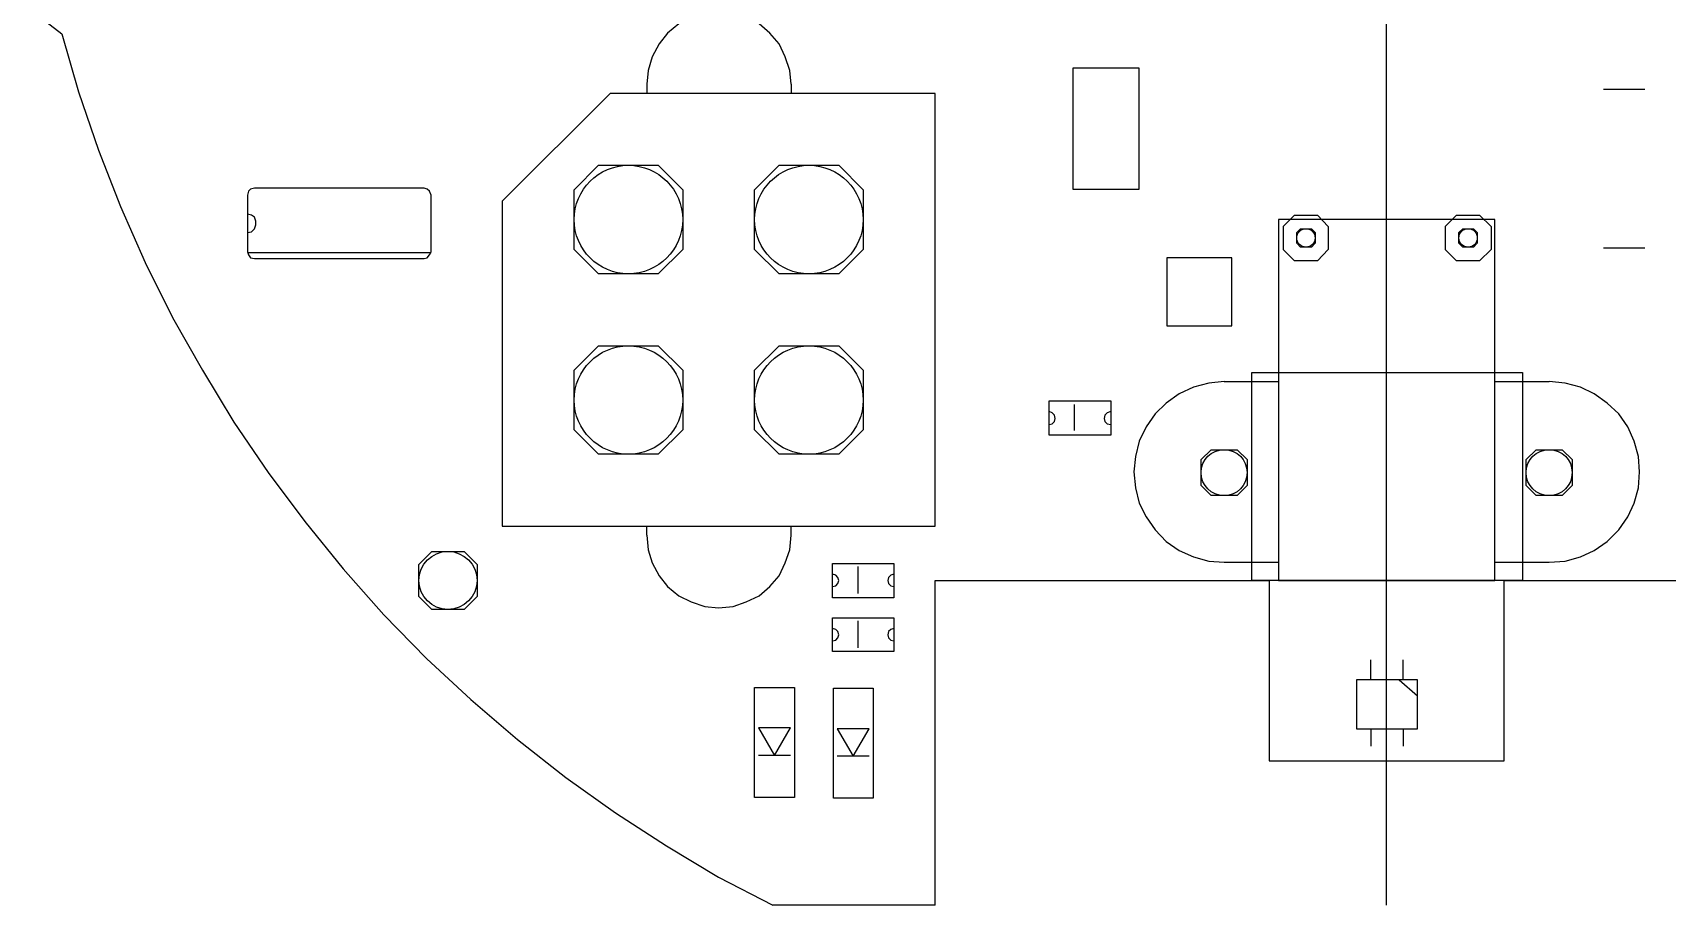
# Model space of a CAD drawing. Header units: millimetres. Extents: x -84 to 76, y -68 to 68.
# Drawn here: x -75 to 15.5, y -68 to -19.6 of the extents above; entities that cross this region are included whole.
import ezdxf

# ---------------------------------------------------------------- set-up
doc = ezdxf.new("R2010")
doc.units = ezdxf.units.MM

msp = doc.modelspace()

# ---------------------------------------------------------------- linework, layer by layer
for p, q in [((0, -67.98), (0, 68.022)), ((-74.989, -18.467), (-73.38, -19.695)), ((-73.38, -19.695), (-72.448, -22.915)), ((-39.835, -19.653), (-40.3, -20.245)), ((-39.2, -19.145), (-39.835, -19.653)), ((-34.159, -19.653), (-34.752, -19.145)), ((-33.65, -20.245), (-34.159, -19.653)), ((-40.3, -20.245), (-40.682, -20.967)), ((-33.313, -20.967), (-33.65, -20.245)), ((-40.682, -20.967), (-40.894, -21.729)), ((-33.057, -21.729), (-33.313, -20.967)), ((-17.387, -21.601), (-17.387, -28.293)), ((-13.701, -21.601), (-17.387, -21.601)), ((-13.701, -28.293), (-13.701, -21.601)), ((-40.894, -21.729), (-40.978, -22.491)), ((-40.978, -22.491), (-40.978, -22.999)), ((-32.973, -22.491), (-33.057, -21.729)), ((-32.973, -22.491), (-32.973, -22.999)), ((-72.448, -22.915), (-71.347, -26.134)), ((-43.012, -22.999), (-48.983, -28.972)), ((-40.978, -22.999), (-43.012, -22.999)), ((-32.973, -22.999), (-40.978, -22.999)), ((-25.011, -22.999), (-32.973, -22.999)), ((-25.011, -46.972), (-25.011, -22.999)), ((14.296, -22.788), (12.008, -22.788)), ((-71.347, -26.134), (-70.118, -29.268)), ((-45.002, -28.336), (-43.646, -26.981)), ((-43.646, -26.981), (-41.994, -26.981)), ((-41.994, -26.981), (-40.343, -26.981)), ((-40.343, -26.981), (-38.987, -28.336)), ((-35.006, -28.336), (-33.65, -26.981)), ((-33.65, -26.981), (-31.999, -26.981)), ((-31.999, -26.981), (-30.347, -26.981)), ((-30.347, -26.981), (-28.992, -28.336)), ((-63.045, -28.42), (-63.088, -28.632)), ((-63.088, -28.632), (-63.088, -29.691)), ((-62.918, -28.293), (-63.045, -28.42)), ((-62.706, -28.252), (-62.918, -28.293)), ((-53.303, -28.252), (-62.706, -28.252)), ((-53.135, -28.293), (-53.303, -28.252)), ((-53.007, -28.42), (-53.135, -28.293)), ((-52.922, -28.632), (-53.007, -28.42)), ((-52.922, -31.766), (-52.922, -28.632)), ((-45.002, -29.988), (-45.002, -28.336)), ((-38.987, -28.336), (-38.987, -29.988)), ((-35.006, -29.988), (-35.006, -28.336)), ((-28.992, -28.336), (-28.992, -29.988)), ((-17.387, -28.293), (-13.701, -28.293)), ((-70.118, -29.268), (-68.763, -32.359)), ((-62.876, -29.734), (-63.088, -29.691)), ((-63.088, -29.691), (-63.088, -30.707)), ((-62.706, -29.861), (-62.876, -29.734)), ((-62.622, -30.072), (-62.706, -29.861)), ((-48.983, -28.972), (-48.983, -46.972)), ((-5.103, -29.734), (-5.739, -30.37)), ((-5.103, -29.734), (-3.834, -29.734)), ((-3.834, -29.734), (-3.239, -30.37)), ((3.876, -29.734), (3.241, -30.37)), ((3.876, -29.734), (5.146, -29.734)), ((5.146, -29.734), (5.782, -30.37)), ((-63.088, -30.707), (-62.876, -30.666)), ((-63.088, -30.707), (-63.088, -31.766)), ((-62.876, -30.666), (-62.706, -30.496)), ((-62.706, -30.496), (-62.622, -30.284)), ((-62.622, -30.284), (-62.622, -30.072)), ((-45.002, -31.639), (-45.002, -29.988)), ((-38.987, -29.988), (-38.987, -31.639)), ((-35.006, -31.639), (-35.006, -29.988)), ((-28.992, -29.988), (-28.992, -31.639)), ((-5.993, -29.988), (-5.993, -38.967)), ((5.994, -29.988), (-5.993, -29.988)), ((-5.739, -30.37), (-5.739, -31.639)), ((-4.977, -30.707), (-4.764, -30.496)), ((-4.977, -31.004), (-4.977, -30.707)), ((-4.764, -30.496), (-4.468, -30.496)), ((-4.468, -30.496), (-4.171, -30.496)), ((-4.171, -30.496), (-3.96, -30.707)), ((-3.96, -30.707), (-3.96, -31.004)), ((-3.239, -30.37), (-3.239, -31.639)), ((3.241, -30.37), (3.241, -31.639)), ((4.003, -30.707), (4.214, -30.496)), ((4.003, -31.004), (4.003, -30.707)), ((4.214, -30.496), (4.511, -30.496)), ((4.511, -30.496), (4.807, -30.496)), ((4.807, -30.496), (5.019, -30.707)), ((5.019, -30.707), (5.019, -31.004)), ((5.782, -30.37), (5.782, -31.639)), ((5.994, -38.967), (5.994, -29.988)), ((-43.646, -32.995), (-45.002, -31.639)), ((-38.987, -31.639), (-40.343, -32.995)), ((-33.65, -32.995), (-35.006, -31.639)), ((-28.992, -31.639), (-30.347, -32.995)), ((-5.739, -31.639), (-5.103, -32.275)), ((-4.977, -31.3), (-4.977, -31.004)), ((-4.764, -31.513), (-4.977, -31.3)), ((-4.468, -31.513), (-4.764, -31.513)), ((-4.171, -31.513), (-4.468, -31.513)), ((-3.96, -31.3), (-4.171, -31.513)), ((-3.96, -31.004), (-3.96, -31.3)), ((-3.239, -31.639), (-3.834, -32.275)), ((3.241, -31.639), (3.876, -32.275)), ((4.003, -31.3), (4.003, -31.004)), ((4.214, -31.513), (4.003, -31.3)), ((4.511, -31.513), (4.214, -31.513)), ((4.807, -31.513), (4.511, -31.513)), ((5.019, -31.3), (4.807, -31.513)), ((5.019, -31.004), (5.019, -31.3)), ((5.782, -31.639), (5.146, -32.275)), ((12.008, -31.555), (12.855, -31.555)), ((12.855, -31.555), (13.448, -31.555)), ((13.448, -31.555), (14.296, -31.555)), ((-68.763, -32.359), (-67.238, -35.409)), ((-63.088, -31.766), (-63.045, -31.936)), ((-63.088, -31.809), (-52.922, -31.809)), ((-63.045, -31.936), (-62.918, -32.105)), ((-62.918, -32.105), (-62.706, -32.148)), ((-62.706, -32.148), (-53.303, -32.148)), ((-53.303, -32.148), (-53.135, -32.105)), ((-53.135, -32.105), (-53.007, -31.936)), ((-53.007, -31.936), (-52.922, -31.766)), ((-12.176, -32.105), (-12.176, -35.875)), ((-8.576, -32.105), (-12.176, -32.105)), ((-8.576, -35.875), (-8.576, -32.105)), ((-3.834, -32.275), (-5.103, -32.275)), ((5.146, -32.275), (3.876, -32.275)), ((-41.994, -32.995), (-43.646, -32.995)), ((-40.343, -32.995), (-41.994, -32.995)), ((-31.999, -32.995), (-33.65, -32.995)), ((-30.347, -32.995), (-31.999, -32.995)), ((-67.238, -35.409), (-65.586, -38.332)), ((-12.176, -35.875), (-8.576, -35.875)), ((-45.002, -38.332), (-43.646, -36.977)), ((-43.646, -36.977), (-41.994, -36.977)), ((-41.994, -36.977), (-40.343, -36.977)), ((-40.343, -36.977), (-38.987, -38.332)), ((-35.006, -38.332), (-33.65, -36.977)), ((-33.65, -36.977), (-31.999, -36.977)), ((-31.999, -36.977), (-30.347, -36.977)), ((-30.347, -36.977), (-28.992, -38.332)), ((-65.586, -38.332), (-63.85, -41.212)), ((-45.002, -39.984), (-45.002, -38.332)), ((-38.987, -38.332), (-38.987, -39.984)), ((-35.006, -39.984), (-35.006, -38.332)), ((-28.992, -38.332), (-28.992, -39.984)), ((-7.475, -38.459), (7.518, -38.459)), ((-7.475, -49.98), (-7.475, -38.459)), ((7.518, -38.459), (7.518, -49.98)), ((-11.499, -39.644), (-12.219, -40.153)), ((-10.694, -39.264), (-11.499, -39.644)), ((-9.848, -39.052), (-10.694, -39.264)), ((-9, -38.967), (-9.848, -39.052)), ((-9, -38.967), (-5.993, -38.967)), ((-5.993, -38.967), (-5.993, -48.963)), ((5.994, -38.967), (9.001, -38.967)), ((5.994, -48.963), (5.994, -38.967)), ((9.89, -39.052), (9.001, -38.967)), ((10.737, -39.264), (9.89, -39.052)), ((11.499, -39.644), (10.737, -39.264)), ((12.219, -40.153), (11.499, -39.644)), ((-45.002, -41.635), (-45.002, -39.984)), ((-38.987, -39.984), (-38.987, -41.635)), ((-35.006, -41.635), (-35.006, -39.984)), ((-28.992, -39.984), (-28.992, -41.635)), ((-18.699, -40.026), (-15.269, -40.026)), ((-18.699, -40.619), (-18.699, -40.026)), ((-18.53, -40.703), (-18.699, -40.619)), ((-18.699, -41.339), (-18.699, -40.619)), ((-18.403, -40.83), (-18.53, -40.703)), ((-17.301, -40.237), (-17.301, -41.678)), ((-15.481, -40.703), (-15.608, -40.83)), ((-15.269, -40.619), (-15.481, -40.703)), ((-15.269, -40.026), (-15.269, -40.619)), ((-15.269, -40.619), (-15.269, -41.339)), ((-12.219, -40.153), (-12.812, -40.746)), ((12.855, -40.746), (12.219, -40.153)), ((-63.85, -41.212), (-61.944, -44.007)), ((-43.646, -42.991), (-45.002, -41.635)), ((-38.987, -41.635), (-40.343, -42.991)), ((-33.65, -42.991), (-35.006, -41.635)), ((-28.992, -41.635), (-30.347, -42.991)), ((-18.699, -41.339), (-18.53, -41.296)), ((-18.699, -41.932), (-18.699, -41.339)), ((-18.53, -41.296), (-18.403, -41.169)), ((-18.36, -41), (-18.403, -40.83)), ((-18.403, -41.169), (-18.36, -41)), ((-15.608, -40.83), (-15.649, -41)), ((-15.649, -41), (-15.608, -41.169)), ((-15.608, -41.169), (-15.481, -41.296)), ((-15.481, -41.296), (-15.269, -41.339)), ((-15.269, -41.339), (-15.269, -41.932)), ((-13.321, -41.466), (-13.701, -42.271)), ((-12.812, -40.746), (-13.321, -41.466)), ((13.363, -41.466), (12.855, -40.746)), ((13.703, -42.271), (13.363, -41.466)), ((-15.269, -41.932), (-18.699, -41.932)), ((-13.701, -42.271), (-13.914, -43.117)), ((13.956, -43.117), (13.703, -42.271)), ((-41.994, -42.991), (-43.646, -42.991)), ((-40.343, -42.991), (-41.994, -42.991)), ((-31.999, -42.991), (-33.65, -42.991)), ((-30.347, -42.991), (-31.999, -42.991)), ((-13.914, -43.117), (-13.998, -43.965)), ((-10.271, -43.287), (-9.721, -42.737)), ((-10.271, -44.007), (-10.271, -43.287)), ((-9.721, -42.737), (-9, -42.737)), ((-9, -42.737), (-8.28, -42.737)), ((-8.28, -42.737), (-7.73, -43.287)), ((-7.73, -43.287), (-7.73, -44.007)), ((7.73, -43.287), (8.28, -42.737)), ((7.73, -44.007), (7.73, -43.287)), ((8.28, -42.737), (9.001, -42.737)), ((9.001, -42.737), (9.721, -42.737)), ((9.721, -42.737), (10.271, -43.287)), ((10.271, -43.287), (10.271, -44.007)), ((13.999, -43.965), (13.956, -43.117)), ((-61.944, -44.007), (-59.911, -46.717)), ((-13.998, -43.965), (-13.914, -44.855)), ((-10.271, -44.728), (-10.271, -44.007)), ((-7.73, -44.007), (-7.73, -44.728)), ((7.73, -44.728), (7.73, -44.007)), ((10.271, -44.007), (10.271, -44.728)), ((13.956, -44.855), (13.999, -43.965)), ((-13.914, -44.855), (-13.701, -45.701)), ((-9.721, -45.278), (-10.271, -44.728)), ((-7.73, -44.728), (-8.28, -45.278)), ((8.28, -45.278), (7.73, -44.728)), ((10.271, -44.728), (9.721, -45.278)), ((13.703, -45.701), (13.956, -44.855)), ((-13.701, -45.701), (-13.321, -46.464)), ((-9, -45.278), (-9.721, -45.278)), ((-8.28, -45.278), (-9, -45.278)), ((9.001, -45.278), (8.28, -45.278)), ((9.721, -45.278), (9.001, -45.278)), ((13.363, -46.464), (13.703, -45.701)), ((-59.911, -46.717), (-57.794, -49.344)), ((-48.983, -46.972), (-40.978, -46.972)), ((-40.978, -47.48), (-40.978, -46.972)), ((-40.978, -46.972), (-32.973, -46.972)), ((-32.973, -47.48), (-32.973, -46.972)), ((-32.973, -46.972), (-25.011, -46.972)), ((-13.321, -46.464), (-12.812, -47.183)), ((12.855, -47.183), (13.363, -46.464)), ((-40.978, -47.48), (-40.894, -48.285)), ((-33.057, -48.285), (-32.973, -47.48)), ((-12.812, -47.183), (-12.219, -47.819)), ((-12.219, -47.819), (-11.499, -48.328)), ((11.499, -48.328), (12.219, -47.819)), ((12.219, -47.819), (12.855, -47.183)), ((-53.601, -49.09), (-52.88, -48.371)), ((-52.88, -48.371), (-51.99, -48.371)), ((-51.99, -48.371), (-51.101, -48.371)), ((-51.101, -48.371), (-50.381, -49.09)), ((-40.894, -48.285), (-40.682, -49.005)), ((-33.313, -49.005), (-33.057, -48.285)), ((-11.499, -48.328), (-10.694, -48.667)), ((-10.694, -48.667), (-9.848, -48.921)), ((9.89, -48.921), (10.737, -48.667)), ((10.737, -48.667), (11.499, -48.328)), ((-57.794, -49.344), (-55.549, -51.885)), ((-53.601, -49.98), (-53.601, -49.09)), ((-50.381, -49.09), (-50.381, -49.98)), ((-40.682, -49.005), (-40.3, -49.726)), ((-40.3, -49.726), (-39.835, -50.319)), ((-34.159, -50.319), (-33.65, -49.726)), ((-33.65, -49.726), (-33.313, -49.005)), ((-30.686, -49.047), (-27.297, -49.047)), ((-30.686, -49.64), (-30.686, -49.047)), ((-30.516, -49.683), (-30.686, -49.64)), ((-30.686, -50.319), (-30.686, -49.64)), ((-30.39, -49.81), (-30.516, -49.683)), ((-29.288, -49.217), (-29.288, -50.699)), ((-27.467, -49.683), (-27.594, -49.81)), ((-27.297, -49.64), (-27.467, -49.683)), ((-27.297, -49.047), (-27.297, -49.64)), ((-27.297, -49.64), (-27.297, -50.319)), ((-9.848, -48.921), (-9, -48.963)), ((-9, -48.963), (-5.993, -48.963)), ((-5.993, -48.963), (-5.993, -49.98)), ((5.994, -48.963), (9.001, -48.963)), ((5.994, -49.98), (5.994, -48.963)), ((9.001, -48.963), (9.89, -48.921)), ((-53.601, -50.869), (-53.601, -49.98)), ((-50.381, -49.98), (-50.381, -50.869)), ((-39.835, -50.319), (-39.2, -50.826)), ((-34.752, -50.826), (-34.159, -50.319)), ((-30.686, -50.319), (-30.516, -50.276)), ((-30.686, -50.953), (-30.686, -50.319)), ((-30.516, -50.276), (-30.39, -50.149)), ((-30.347, -49.98), (-30.39, -49.81)), ((-30.39, -50.149), (-30.347, -49.98)), ((-27.594, -49.81), (-27.636, -49.98)), ((-27.636, -49.98), (-27.594, -50.149)), ((-27.594, -50.149), (-27.467, -50.276)), ((-27.467, -50.276), (-27.297, -50.319)), ((-27.297, -50.319), (-27.297, -50.953)), ((-25.011, -67.98), (-25.011, -49.98)), ((-25.011, -49.98), (-6.501, -49.98)), ((7.518, -49.98), (-7.475, -49.98)), ((-6.501, -49.98), (-6.501, -59.975)), ((-5.993, -49.98), (5.994, -49.98)), ((6.501, -49.98), (25.011, -49.98)), ((6.501, -59.975), (6.501, -49.98)), ((-52.88, -51.588), (-53.601, -50.869)), ((-51.99, -51.588), (-52.88, -51.588)), ((-51.101, -51.588), (-51.99, -51.588)), ((-50.381, -50.869), (-51.101, -51.588)), ((-39.2, -50.826), (-38.521, -51.165)), ((-38.521, -51.165), (-37.759, -51.419)), ((-37.759, -51.419), (-36.997, -51.504)), ((-36.997, -51.504), (-36.193, -51.419)), ((-36.193, -51.419), (-35.472, -51.165)), ((-35.472, -51.165), (-34.752, -50.826)), ((-27.297, -50.953), (-30.686, -50.953)), ((-55.549, -51.885), (-53.176, -54.299)), ((-30.686, -52.055), (-27.297, -52.055)), ((-30.686, -52.647), (-30.686, -52.055)), ((-29.288, -52.224), (-29.288, -53.706)), ((-27.297, -52.055), (-27.297, -52.647)), ((-30.516, -52.69), (-30.686, -52.647)), ((-30.686, -53.326), (-30.686, -52.647)), ((-30.686, -53.326), (-30.516, -53.283)), ((-30.686, -53.919), (-30.686, -53.326)), ((-30.39, -52.817), (-30.516, -52.69)), ((-30.516, -53.283), (-30.39, -53.156)), ((-30.347, -52.987), (-30.39, -52.817)), ((-30.39, -53.156), (-30.347, -52.987)), ((-27.594, -52.817), (-27.636, -52.987)), ((-27.636, -52.987), (-27.594, -53.156)), ((-27.467, -52.69), (-27.594, -52.817)), ((-27.594, -53.156), (-27.467, -53.283)), ((-27.297, -52.647), (-27.467, -52.69)), ((-27.467, -53.283), (-27.297, -53.326)), ((-27.297, -52.647), (-27.297, -53.326)), ((-27.297, -53.326), (-27.297, -53.919)), ((-53.176, -54.299), (-50.721, -56.586)), ((-27.297, -53.919), (-30.686, -53.919)), ((-0.868, -55.485), (-0.868, -54.385)), ((0.911, -55.485), (0.911, -54.385)), ((-35.006, -55.909), (-32.804, -55.909)), ((-35.006, -62.008), (-35.006, -55.909)), ((-32.804, -55.909), (-32.804, -62.008)), ((-30.643, -55.951), (-28.441, -55.951)), ((-30.643, -62.05), (-30.643, -55.951)), ((-28.441, -55.951), (-28.441, -62.05)), ((-1.673, -55.485), (-1.673, -58.197)), ((-0.868, -55.485), (-1.673, -55.485)), ((0.7, -55.485), (-0.868, -55.485)), ((0.7, -55.485), (1.716, -56.375)), ((0.911, -55.485), (0.7, -55.485)), ((1.716, -55.485), (0.911, -55.485)), ((1.716, -56.375), (1.716, -55.485)), ((-50.721, -56.586), (-48.137, -58.79)), ((1.716, -58.197), (1.716, -56.375)), ((-48.137, -58.79), (-45.468, -60.907)), ((-34.795, -58.154), (-33.905, -59.679)), ((-33.016, -58.154), (-34.795, -58.154)), ((-33.905, -59.679), (-33.016, -58.154)), ((-30.432, -58.197), (-29.543, -59.72)), ((-28.652, -58.197), (-30.432, -58.197)), ((-29.543, -59.72), (-28.652, -58.197)), ((-1.673, -58.197), (-0.868, -58.197)), ((-0.868, -58.197), (-0.868, -59.17)), ((-0.868, -58.197), (0.911, -58.197)), ((0.911, -58.197), (0.911, -59.17)), ((0.911, -58.197), (1.716, -58.197)), ((-33.905, -59.679), (-34.795, -59.679)), ((-33.016, -59.679), (-33.905, -59.679)), ((-29.543, -59.72), (-30.432, -59.72)), ((-28.652, -59.72), (-29.543, -59.72)), ((-6.501, -59.975), (6.501, -59.975)), ((-45.468, -60.907), (-42.714, -62.856)), ((-32.804, -62.008), (-35.006, -62.008)), ((-28.441, -62.05), (-30.643, -62.05)), ((-42.714, -62.856), (-39.877, -64.677)), ((-39.877, -64.677), (-36.997, -66.413)), ((-36.997, -66.413), (-33.99, -67.98)), ((-25.011, -67.98), (-33.99, -67.98))]:
    msp.add_line(p, q)
for points in [[(-45.002, -29.988), (-45.002, -28.336), (-43.646, -26.981), (-41.994, -26.981)], [(-41.994, -26.981), (-40.343, -26.981), (-38.987, -28.336), (-38.987, -29.988)], [(-35.006, -29.988), (-35.006, -28.336), (-33.65, -26.981), (-31.999, -26.981)], [(-31.999, -26.981), (-30.347, -26.981), (-28.992, -28.336), (-28.992, -29.988)], [(-41.994, -32.995), (-43.646, -32.995), (-45.002, -31.639), (-45.002, -29.988)], [(-38.987, -29.988), (-38.987, -31.639), (-40.343, -32.995), (-41.994, -32.995)], [(-31.999, -32.995), (-33.65, -32.995), (-35.006, -31.639), (-35.006, -29.988)], [(-28.992, -29.988), (-28.992, -31.639), (-30.347, -32.995), (-31.999, -32.995)], [(-4.977, -31.004), (-4.977, -30.707), (-4.764, -30.496), (-4.468, -30.496)], [(-4.468, -30.496), (-4.171, -30.496), (-3.96, -30.707), (-3.96, -31.004)], [(4.003, -31.004), (4.003, -30.707), (4.214, -30.496), (4.511, -30.496)], [(4.511, -30.496), (4.807, -30.496), (5.019, -30.707), (5.019, -31.004)], [(-4.468, -31.513), (-4.764, -31.513), (-4.977, -31.3), (-4.977, -31.004)], [(-3.96, -31.004), (-3.96, -31.3), (-4.171, -31.513), (-4.468, -31.513)], [(4.511, -31.513), (4.214, -31.513), (4.003, -31.3), (4.003, -31.004)], [(5.019, -31.004), (5.019, -31.3), (4.807, -31.513), (4.511, -31.513)], [(-45.002, -39.984), (-45.002, -38.332), (-43.646, -36.977), (-41.994, -36.977)], [(-41.994, -36.977), (-40.343, -36.977), (-38.987, -38.332), (-38.987, -39.984)], [(-35.006, -39.984), (-35.006, -38.332), (-33.65, -36.977), (-31.999, -36.977)], [(-31.999, -36.977), (-30.347, -36.977), (-28.992, -38.332), (-28.992, -39.984)], [(-41.994, -42.991), (-43.646, -42.991), (-45.002, -41.635), (-45.002, -39.984)], [(-38.987, -39.984), (-38.987, -41.635), (-40.343, -42.991), (-41.994, -42.991)], [(-31.999, -42.991), (-33.65, -42.991), (-35.006, -41.635), (-35.006, -39.984)], [(-28.992, -39.984), (-28.992, -41.635), (-30.347, -42.991), (-31.999, -42.991)], [(-10.271, -44.007), (-10.271, -43.287), (-9.721, -42.737), (-9, -42.737)], [(-9, -42.737), (-8.28, -42.737), (-7.73, -43.287), (-7.73, -44.007)], [(7.73, -44.007), (7.73, -43.287), (8.28, -42.737), (9.001, -42.737)], [(9.001, -42.737), (9.721, -42.737), (10.271, -43.287), (10.271, -44.007)], [(-9, -45.278), (-9.721, -45.278), (-10.271, -44.728), (-10.271, -44.007)], [(-7.73, -44.007), (-7.73, -44.728), (-8.28, -45.278), (-9, -45.278)], [(9.001, -45.278), (8.28, -45.278), (7.73, -44.728), (7.73, -44.007)], [(10.271, -44.007), (10.271, -44.728), (9.721, -45.278), (9.001, -45.278)], [(-53.601, -49.98), (-53.601, -49.09), (-52.88, -48.371), (-51.99, -48.371)], [(-51.99, -48.371), (-51.101, -48.371), (-50.381, -49.09), (-50.381, -49.98)], [(-51.99, -51.588), (-52.88, -51.588), (-53.601, -50.869), (-53.601, -49.98)], [(-50.381, -49.98), (-50.381, -50.869), (-51.101, -51.588), (-51.99, -51.588)]]:
    msp.add_open_spline(points, degree=3)

doc.saveas('drawing.dxf')
